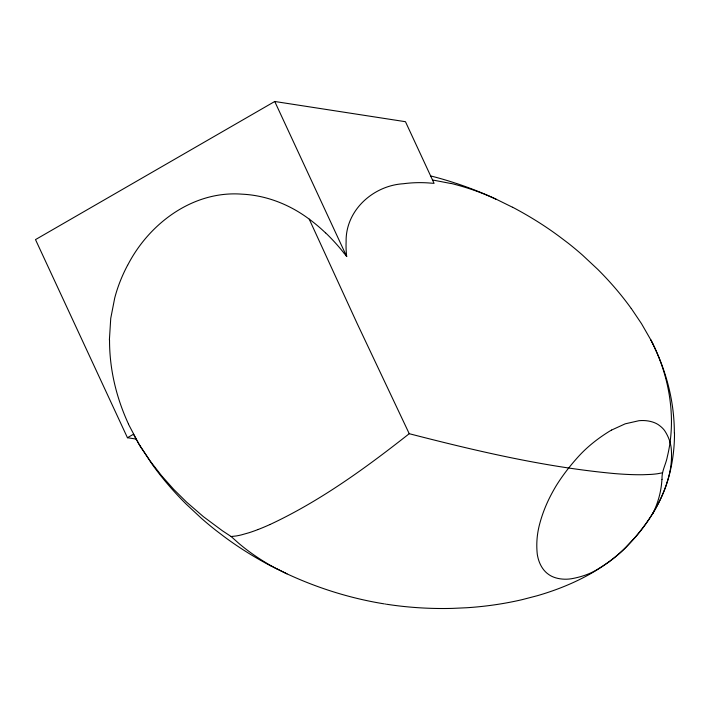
<?xml version="1.0" encoding="UTF-8"?>
<svg xmlns="http://www.w3.org/2000/svg" width="710" height="710" viewBox="0 0 710 710"><rect width="100%" height="100%" fill="white"/><g stroke="black" fill="none" stroke-linecap="round" stroke-linejoin="round"><path stroke-width="1.06" d="M109.384 340.09L110.742 318.364L114.701 298.094A395.275 228.212 0 0 1 127.56 265.3M674.5 433.295C674.509 450.335 672.042 467.42 666.717 483.616M662.057 479.365C661.454 471.316 665.998 464.304 667.365 456.521C670.267 444.655 671.545 432.417 671.447 420.214C671.154 393.846 664.533 367.673 652.916 344.039M127.623 265.318C149.073 223.33 193.28 190.404 241.995 194.167C266.312 195.285 289.831 204.595 309.223 219.15L357.139 323.494L409.235 433.703C476.854 451.107 545.209 467.216 614.878 473.605A220.952 127.56 0 0 0 628.669 474.484A143.518 82.857 0 0 0 642.932 474.733L650.83 474.413A54.732 31.604 0 0 0 657.655 473.721L662.279 472.842M409.235 433.703C365.659 468.005 320.317 501.029 269.88 524.575M344.377 253.532L346.684 256.505A281.373 162.448 0 0 1 346.116 241.835C345.388 210.497 373.078 185.594 403.342 183.739A72.97 42.13 0 0 1 428.316 182.923L434.076 183.349L405.463 121.703L274.743 101.486L35.5 239.607L127.445 437.724L136.08 439.055M127.445 437.724L133.462 434.245L136.631 440.085M141.308 447.859L150.209 461.083L161.543 475.682L173.781 489.438L186.659 502.174L203.451 516.702L222.399 530.769L231.132 536.529L236.084 535.979A47.011 27.14 0 0 0 241.4 534.887L249.015 532.731A128.546 74.213 0 0 0 258.085 529.509M432.585 179.985L450.743 183.482M385.636 604.095L384.767 603.962M383.897 603.819C350.279 598.352 317.468 588.058 286.6 573.671M456.566 183.517L451.489 181.866A264.298 152.588 0 0 0 430.633 175.92M285.553 573.183L287.009 573.857M286.361 573.556L271.309 566.101M285.722 573.254L277.583 569.198M512.576 207.284L496.228 199.226A313.563 181.032 0 0 0 456.583 183.491M231.132 536.529L238.462 543.061A257.934 148.923 0 0 0 277.468 569.269M631.261 308.451L641.494 323.654L650.75 339.762M140.269 446.173L152.614 464.935A576.005 332.555 0 0 0 186.171 504.1L201.267 518.185A487.894 281.684 0 0 0 215.636 530.166L224.058 536.582A408.09 235.605 0 0 0 271.238 566.145M139.24 444.487L141.192 447.815M140.021 445.889L137.243 441.096M138.867 443.954L128.483 424.216M650.706 339.682L651.07 340.383M650.99 340.223L651.398 341.004M651.274 340.764L651.718 341.634M651.549 341.315L652.357 342.886M651.833 341.856L655.401 349.169M652.375 342.948L652.978 344.137M274.743 101.486L346.684 256.505M666.61 484.184A366.253 211.456 0 0 1 652.179 514.262A354.05 204.409 0 0 1 635.485 537.088L625.963 547.232A226.41 130.72 0 0 1 608.718 562.08M128.554 424.198A565.053 326.227 0 0 1 109.535 340.09M309.258 219.141A246.512 142.32 0 0 1 325.544 232.907M325.633 232.871A346.995 200.335 0 0 1 344.306 253.55M450.832 183.357A189.375 109.331 0 0 1 496.121 199.297M512.638 207.24A408.09 235.605 0 0 1 559.773 236.82L568.24 243.219A487.894 281.684 0 0 1 582.599 255.201L597.687 269.294A576.005 332.555 0 0 1 631.217 308.468M655.33 349.178A565.053 326.227 0 0 1 674.349 433.295M608.656 562.054A219.656 126.815 0 0 1 591.643 573.112A209.938 121.206 0 0 1 537.248 595.726L522.205 599.639A210.613 121.596 0 0 1 466.754 607.742L452.527 608.39A217.127 125.359 0 0 1 386.515 604.228M661.924 479.365A248.828 143.66 0 0 1 652.712 513.854M269.862 524.566A204.338 117.975 0 0 1 258.103 529.518M611.55 430.074L609.508 431.245A199.421 115.135 0 0 0 578.845 456.104A398.993 230.359 0 0 0 556.321 485.534A414.596 239.368 0 0 0 549.016 498.917A364.292 210.32 0 0 0 539.183 525.853A241.853 139.63 0 0 0 537.292 554.306C538.482 562.125 542.076 570.023 548.803 574.567A21.433 12.372 0 0 0 571.231 578.774A58.752 33.92 0 0 0 598.104 568.958A189.534 109.429 0 0 0 625.963 547.232A384.642 222.07 0 0 0 652.259 514.28A354.84 204.862 0 0 0 668.385 478.043A246.317 142.213 0 0 0 671.287 449.084A104.823 60.519 0 0 0 664.533 430.491A39.751 22.951 0 0 0 659.537 425.583A20.874 12.052 0 0 0 638.991 420.702L625.191 423.834L611.55 430.074"/></g></svg>
